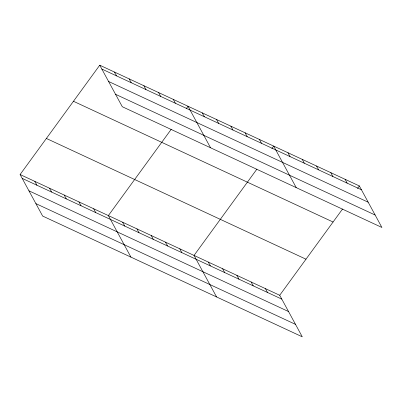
<?xml version="1.0" encoding="UTF-8"?>
<svg xmlns="http://www.w3.org/2000/svg" width="402" height="402" viewBox="0 0 402 402"><rect width="100%" height="100%" fill="white"/><g stroke="black" fill="none" stroke-linecap="round" stroke-linejoin="round"><path stroke-width="0.6" d="M20.1 174.533L279.707 295.274L302.259 336.801L42.647 216.06L20.1 174.533L99.741 65.199L359.353 185.94L381.9 227.467L122.293 106.726L99.741 65.199M171.217 129.303L108.369 215.583L130.916 257.109M186.186 108.756L188.01 106.254L210.558 147.78M256.888 169.147L194.035 255.426L216.588 296.957M271.858 148.599L273.682 146.097L296.229 187.623M279.707 295.274L342.559 208.99M357.529 188.448L359.353 185.94M101.832 69.049L361.443 189.784M108.585 81.48L368.192 202.221M115.54 94.294L375.146 215.035M73.46 101.279L333.072 222.02M46.381 138.454L305.992 259.195M22.19 178.377L281.797 299.118M28.939 190.814L288.551 311.555M35.894 203.623L295.505 324.364M345.072 179.297L347.162 183.146M330.796 172.659L332.886 176.503M316.515 166.016L318.605 169.865M302.239 159.378L304.329 163.222M287.958 152.735L290.048 156.584M259.406 139.454L261.491 143.303M245.125 132.816L247.215 136.66M230.848 126.173L232.934 130.022M216.567 119.535L218.658 123.379M202.291 112.892L204.377 116.741M173.297 99.41L175.388 103.254M265.431 288.631L267.521 292.48M158.589 92.566L160.674 96.415M251.149 281.993L253.24 285.837M143.876 85.726L145.966 89.571M236.873 275.35L238.964 279.194M129.168 78.882L131.253 82.732M222.592 268.712L224.683 272.556M114.454 72.043L116.545 75.888M208.316 262.069L210.407 265.913M179.759 248.788L181.85 252.632M165.483 242.145L167.569 245.994M151.202 235.507L153.293 239.351M136.926 228.864L139.012 232.713M122.645 222.226L124.736 226.07M93.656 208.744L95.746 212.588M78.943 201.899L81.033 205.749M64.235 195.06L66.32 198.905M49.521 188.216L51.612 192.061M34.813 181.372L36.899 185.221"/></g></svg>
